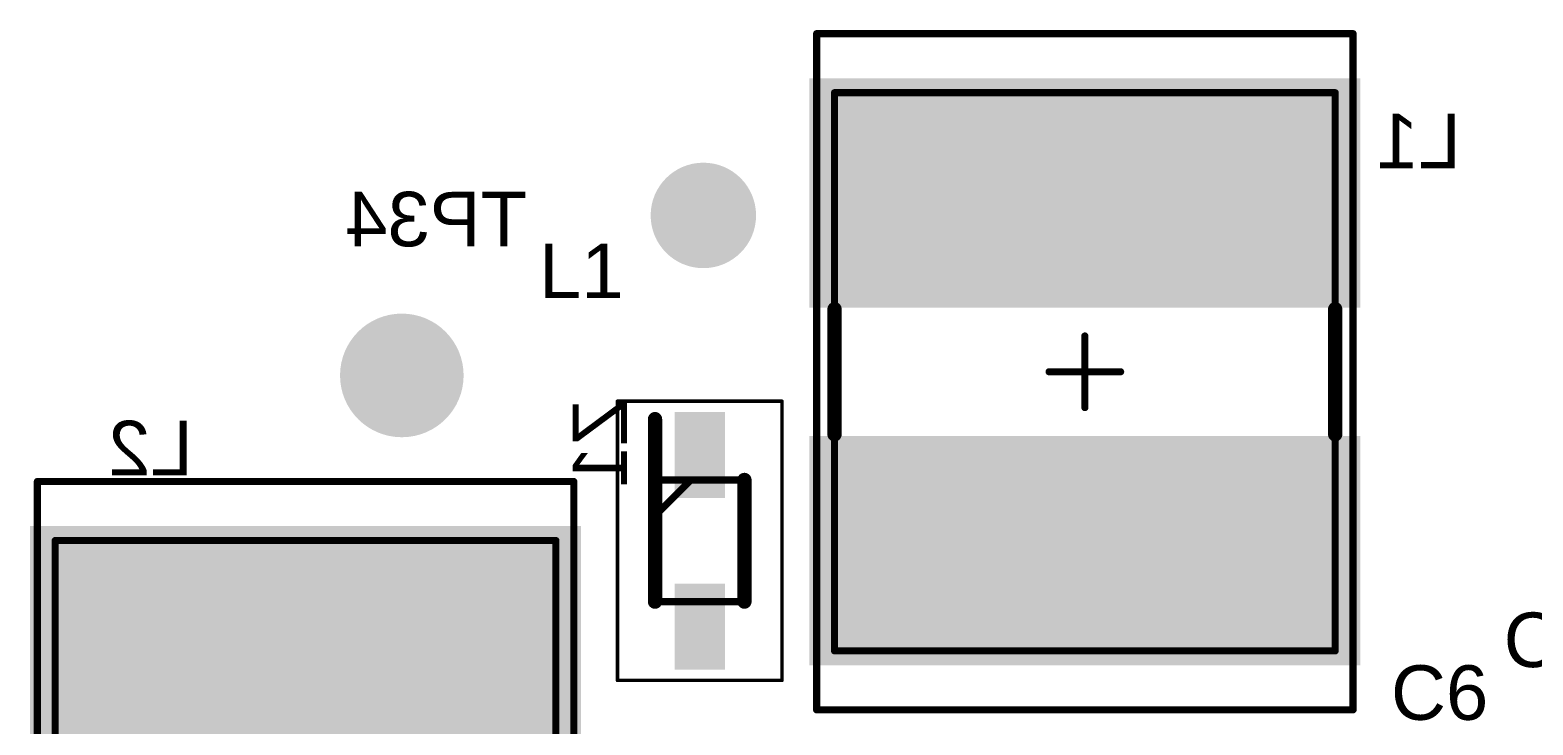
# Model space of a CAD drawing. Header units: millimetres. Extents: x 54 to 247, y 53 to 195.
# Drawn here: x 213.8 to 234.81, y 149.83 to 159.54 of the extents above; entities that cross this region are included whole.
import ezdxf

# ---------------------------------------------------------------- set-up
doc = ezdxf.new("R2010")
doc.units = ezdxf.units.MM
for name, color, linetype in [('BottomOverlay', 54, 'Continuous'), ('BottomPaste', 16, 'Continuous'), ('BottomSolder', 6, 'Continuous'), ('Mechanical13', 56, 'Continuous'), ('Mechanical14', 56, 'Continuous'), ('Mechanical15', 56, 'Continuous'), ('MultiLayer', 9, 'Continuous'), ('PadHoleLayer', 156, 'Continuous'), ('TopSolder', 216, 'Continuous'), ('ViaHoleLayer', 16, 'Continuous')]:
    doc.layers.add(name, color=color, linetype=linetype)
doc.styles.add('Arial', font='arial.ttf', dxfattribs={"height": 0.2})

# ---------------------------------------------------------------- blocks, each defined once
blk = doc.blocks.new('SOD2512X110N_B_8')
at = {"layer": 'BottomPaste'}
for points in [[(-1.7, 0.25), (-0.7, 0.25), (-0.7, -0.25), (-1.7, -0.25)], [(0.7, 0.25), (1.7, 0.25), (1.7, -0.25), (0.7, -0.25)]]:
    blk.add_hatch(color=16, dxfattribs=at).paths.add_polyline_path(points)
at = {"layer": 'BottomSolder'}
for points in [[(-1.802, 0.352), (-0.598, 0.352), (-0.598, -0.352), (-1.802, -0.352)], [(0.598, 0.352), (1.802, 0.352), (1.802, -0.352), (0.598, -0.352)]]:
    blk.add_hatch(color=6, dxfattribs=at).paths.add_polyline_path(points)
at = {"layer": 'BottomOverlay', "const_width": 0.2}
for points in [[(0.85, 0.625), (-0.85, 0.625)], [(0.85, -0.625), (-1.7, -0.625)]]:
    blk.add_lwpolyline(points, dxfattribs=at)
at = {"layer": 'BottomOverlay', "const_width": 0.1}
for points in [[(-0.9, 0.625, 1), (-0.8, 0.625, 1)], [(0.8, 0.625, 1), (0.9, 0.625, 1)], [(-1.75, -0.625, 1), (-1.65, -0.625, 1)], [(0.8, -0.625, 1), (0.9, -0.625, 1)]]:
    blk.add_lwpolyline(points, format="xyb", close=True, dxfattribs=at)
at = {"layer": 'Mechanical13', "const_width": 0.1}
for points in [[(-0.85, -0.625), (-0.85, 0.625)], [(0.85, 0.625), (-0.85, 0.625)], [(0.85, -0.625), (0.85, 0.625)], [(-0.35, -0.625), (-0.85, -0.125)], [(0.85, -0.625), (-0.85, -0.625)]]:
    blk.add_lwpolyline(points, dxfattribs=at)
at = {"layer": 'Mechanical13', "const_width": 0.05}
for points in [[(-0.875, 0.625, 1), (-0.825, 0.625, 1)], [(-0.875, 0.625, 1), (-0.825, 0.625, 1)], [(0.825, 0.625, 1), (0.875, 0.625, 1)], [(0.825, 0.625, 1), (0.875, 0.625, 1)], [(-0.875, -0.125, 1), (-0.825, -0.125, 1)], [(-0.875, -0.625, 1), (-0.825, -0.625, 1)], [(-0.875, -0.625, 1), (-0.825, -0.625, 1)], [(-0.375, -0.625, 1), (-0.325, -0.625, 1)], [(0.825, -0.625, 1), (0.875, -0.625, 1)], [(0.825, -0.625, 1), (0.875, -0.625, 1)]]:
    blk.add_lwpolyline(points, format="xyb", close=True, dxfattribs=at)
at = {"layer": 'Mechanical15', "const_width": 0.05}
for points in [[(-1.95, -1.15), (-1.95, 1.15)], [(1.95, 1.15), (-1.95, 1.15)], [(1.95, -1.15), (1.95, 1.15)], [(1.95, -1.15), (-1.95, -1.15)]]:
    blk.add_lwpolyline(points, dxfattribs=at)
at = {"layer": 'Mechanical15', "const_width": 0.025}
for points in [[(-1.963, 1.15, 1), (-1.938, 1.15, 1)], [(-1.963, 1.15, 1), (-1.938, 1.15, 1)], [(1.938, 1.15, 1), (1.963, 1.15, 1)], [(1.938, 1.15, 1), (1.963, 1.15, 1)], [(-1.963, -1.15, 1), (-1.938, -1.15, 1)], [(-1.963, -1.15, 1), (-1.938, -1.15, 1)], [(1.938, -1.15, 1), (1.963, -1.15, 1)], [(1.938, -1.15, 1), (1.963, -1.15, 1)]]:
    blk.add_lwpolyline(points, format="xyb", close=True, dxfattribs=at)
blk = doc.blocks.new('T____P_____B_45')
at = {"layer": 'BottomSolder'}
h = blk.add_hatch(color=6, dxfattribs=at)
edge = h.paths.add_edge_path()
edge.add_arc((0, 0), 0.864, 0, 360)
h = blk.add_hatch(color=6, dxfattribs=at)
edge = h.paths.add_edge_path()
edge.add_arc((0, 0), 0.864, 0, 360)
at = {"layer": 'MultiLayer'}
h = blk.add_hatch(color=9, dxfattribs=at)
edge = h.paths.add_edge_path()
edge.add_arc((0, 0), 0.762, 0, 360)
at = {"layer": 'PadHoleLayer'}
h = blk.add_hatch(color=156, dxfattribs=at)
edge = h.paths.add_edge_path()
edge.add_arc((0, 0), 0.381, 0, 360)
at = {"layer": 'TopSolder'}
h = blk.add_hatch(color=216, dxfattribs=at)
edge = h.paths.add_edge_path()
edge.add_arc((0, 0), 0.864, 0, 360)
h = blk.add_hatch(color=216, dxfattribs=at)
edge = h.paths.add_edge_path()
edge.add_arc((0, 0), 0.864, 0, 360)
at = {"layer": 'ViaHoleLayer'}
h = blk.add_hatch(color=16, dxfattribs=at)
edge = h.paths.add_edge_path()
edge.add_arc((0, 0), 0.356, 0, 360)
blk = doc.blocks.new('WE_PD2_L_B_228')
at = {"layer": 'BottomPaste'}
for points in [[(-1, 3.75), (-1, -3.75), (-4, -3.75), (-4, 3.75)], [(4, 3.75), (4, -3.75), (1, -3.75), (1, 3.75)]]:
    blk.add_hatch(color=16, dxfattribs=at).paths.add_polyline_path(points)
at = {"layer": 'BottomSolder'}
for points in [[(-0.898, 3.852), (-0.898, -3.852), (-4.102, -3.852), (-4.102, 3.852)], [(4.102, 3.852), (4.102, -3.852), (0.898, -3.852), (0.898, 3.852)]]:
    blk.add_hatch(color=6, dxfattribs=at).paths.add_polyline_path(points)
at = {"layer": 'BottomOverlay', "const_width": 0.2}
for points in [[(-0.875, 3.5), (0.875, 3.5)], [(-0.875, -3.5), (0.875, -3.5)]]:
    blk.add_lwpolyline(points, dxfattribs=at)
at = {"layer": 'BottomOverlay', "const_width": 0.1}
for points in [[(-0.925, 3.5, 1), (-0.825, 3.5, 1)], [(0.825, 3.5, 1), (0.925, 3.5, 1)], [(-0.925, -3.5, 1), (-0.825, -3.5, 1)], [(0.825, -3.5, 1), (0.925, -3.5, 1)]]:
    blk.add_lwpolyline(points, format="xyb", close=True, dxfattribs=at)
at = {"layer": 'Mechanical13', "const_width": 0.1}
for points in [[(-3.9, 3.5), (3.9, 3.5)], [(-3.9, 3.5), (-3.9, -3.5)], [(3.9, 3.5), (3.9, -3.5)], [(-3.9, -3.5), (3.9, -3.5)]]:
    blk.add_lwpolyline(points, dxfattribs=at)
at = {"layer": 'Mechanical13', "const_width": 0.05}
for points in [[(-3.925, 3.5, 1), (-3.875, 3.5, 1)], [(-3.925, 3.5, 1), (-3.875, 3.5, 1)], [(3.875, 3.5, 1), (3.925, 3.5, 1)], [(3.875, 3.5, 1), (3.925, 3.5, 1)], [(-3.925, -3.5, 1), (-3.875, -3.5, 1)], [(-3.925, -3.5, 1), (-3.875, -3.5, 1)], [(3.875, -3.5, 1), (3.925, -3.5, 1)], [(3.875, -3.5, 1), (3.925, -3.5, 1)]]:
    blk.add_lwpolyline(points, format="xyb", close=True, dxfattribs=at)
at = {"layer": 'Mechanical15', "const_width": 0.1}
for points in [[(-4.725, 3.75), (4.725, 3.75)], [(-4.725, 3.75), (-4.725, -3.75)], [(4.725, 3.75), (4.725, -3.75)], [(0, 0.5), (0, -0.5)], [(-0.5, 0), (0.5, 0)], [(-4.725, -3.75), (4.725, -3.75)]]:
    blk.add_lwpolyline(points, dxfattribs=at)
at = {"layer": 'Mechanical15', "const_width": 0.05}
for points in [[(-4.75, 3.75, 1), (-4.7, 3.75, 1)], [(-4.75, 3.75, 1), (-4.7, 3.75, 1)], [(4.7, 3.75, 1), (4.75, 3.75, 1)], [(4.7, 3.75, 1), (4.75, 3.75, 1)], [(-0.025, 0.5, 1), (0.025, 0.5, 1)], [(-0.525, 0, 1), (-0.475, 0, 1)], [(0.475, 0, 1), (0.525, 0, 1)], [(-0.025, -0.5, 1), (0.025, -0.5, 1)], [(-4.75, -3.75, 1), (-4.7, -3.75, 1)], [(-4.75, -3.75, 1), (-4.7, -3.75, 1)], [(4.7, -3.75, 1), (4.75, -3.75, 1)], [(4.7, -3.75, 1), (4.75, -3.75, 1)]]:
    blk.add_lwpolyline(points, format="xyb", close=True, dxfattribs=at)
blk = doc.blocks.new('WE_PD2_L_B_229')
at = {"layer": 'BottomPaste'}
for points in [[(-1, 3.75), (-1, -3.75), (-4, -3.75), (-4, 3.75)], [(4, 3.75), (4, -3.75), (1, -3.75), (1, 3.75)]]:
    blk.add_hatch(color=16, dxfattribs=at).paths.add_polyline_path(points)
at = {"layer": 'BottomSolder'}
for points in [[(-0.898, 3.852), (-0.898, -3.852), (-4.102, -3.852), (-4.102, 3.852)], [(4.102, 3.852), (4.102, -3.852), (0.898, -3.852), (0.898, 3.852)]]:
    blk.add_hatch(color=6, dxfattribs=at).paths.add_polyline_path(points)
at = {"layer": 'BottomOverlay', "const_width": 0.2}
for points in [[(-0.875, 3.5), (0.875, 3.5)], [(-0.875, -3.5), (0.875, -3.5)]]:
    blk.add_lwpolyline(points, dxfattribs=at)
at = {"layer": 'BottomOverlay', "const_width": 0.1}
for points in [[(-0.925, 3.5, 1), (-0.825, 3.5, 1)], [(0.825, 3.5, 1), (0.925, 3.5, 1)], [(-0.925, -3.5, 1), (-0.825, -3.5, 1)], [(0.825, -3.5, 1), (0.925, -3.5, 1)]]:
    blk.add_lwpolyline(points, format="xyb", close=True, dxfattribs=at)
at = {"layer": 'Mechanical13', "const_width": 0.1}
for points in [[(-3.9, 3.5), (3.9, 3.5)], [(-3.9, 3.5), (-3.9, -3.5)], [(3.9, 3.5), (3.9, -3.5)], [(-3.9, -3.5), (3.9, -3.5)]]:
    blk.add_lwpolyline(points, dxfattribs=at)
at = {"layer": 'Mechanical13', "const_width": 0.05}
for points in [[(-3.925, 3.5, 1), (-3.875, 3.5, 1)], [(-3.925, 3.5, 1), (-3.875, 3.5, 1)], [(3.875, 3.5, 1), (3.925, 3.5, 1)], [(3.875, 3.5, 1), (3.925, 3.5, 1)], [(-3.925, -3.5, 1), (-3.875, -3.5, 1)], [(-3.925, -3.5, 1), (-3.875, -3.5, 1)], [(3.875, -3.5, 1), (3.925, -3.5, 1)], [(3.875, -3.5, 1), (3.925, -3.5, 1)]]:
    blk.add_lwpolyline(points, format="xyb", close=True, dxfattribs=at)
at = {"layer": 'Mechanical15', "const_width": 0.1}
for points in [[(-4.725, 3.75), (4.725, 3.75)], [(-4.725, 3.75), (-4.725, -3.75)], [(4.725, 3.75), (4.725, -3.75)], [(0, 0.5), (0, -0.5)], [(-0.5, 0), (0.5, 0)], [(-4.725, -3.75), (4.725, -3.75)]]:
    blk.add_lwpolyline(points, dxfattribs=at)
at = {"layer": 'Mechanical15', "const_width": 0.05}
for points in [[(-4.75, 3.75, 1), (-4.7, 3.75, 1)], [(-4.75, 3.75, 1), (-4.7, 3.75, 1)], [(4.7, 3.75, 1), (4.75, 3.75, 1)], [(4.7, 3.75, 1), (4.75, 3.75, 1)], [(-0.025, 0.5, 1), (0.025, 0.5, 1)], [(-0.525, 0, 1), (-0.475, 0, 1)], [(0.475, 0, 1), (0.525, 0, 1)], [(-0.025, -0.5, 1), (0.025, -0.5, 1)], [(-4.75, -3.75, 1), (-4.7, -3.75, 1)], [(-4.75, -3.75, 1), (-4.7, -3.75, 1)], [(4.7, -3.75, 1), (4.75, -3.75, 1)], [(4.7, -3.75, 1), (4.75, -3.75, 1)]]:
    blk.add_lwpolyline(points, format="xyb", close=True, dxfattribs=at)

msp = doc.modelspace()

# ---------------------------------------------------------------- hatches: boundary and pattern name
at = {"layer": 'BottomSolder'}
h = msp.add_hatch(color=6, dxfattribs=at)
edge = h.paths.add_edge_path()
edge.add_arc((223.215, 156.947), 0.737, 0, 360)
at = {"layer": 'TopSolder'}
h = msp.add_hatch(color=216, dxfattribs=at)
edge = h.paths.add_edge_path()
edge.add_arc((223.215, 156.947), 0.737, 0, 360)
at = {"layer": 'ViaHoleLayer'}
h = msp.add_hatch(color=16, dxfattribs=at)
edge = h.paths.add_edge_path()
edge.add_arc((223.215, 156.947), 0.356, 0, 360)

# ---------------------------------------------------------------- block references
for name, p, rotation in [('WE_PD2_L_B_229', (228.549, 154.762), 90), ('T____P_____B_45', (218.999, 154.711), 90), ('SOD2512X110N_B_8', (223.164, 152.4), 270), ('WE_PD2_L_B_228', (217.653, 148.503), 90)]:
    msp.add_blockref(name, p, dxfattribs=dict(rotation=rotation))

# ---------------------------------------------------------------- texts
at = {"layer": 'BottomOverlay', "style": 'Arial', "text_generation_flag": 2}
for s, p in [('L1', (233.807, 157.607)), ('TP34', (220.751, 156.515)), ('L2', (216.078, 153.315))]:
    msp.add_text(s, height=0.762, dxfattribs=at).set_placement(p)
msp.add_text('Z1', height=0.762, rotation=90, dxfattribs=at).set_placement((222.148, 154.381))
at = {"layer": 'Mechanical14', "style": 'Arial'}
for s, p in [('L1', (220.917, 155.791)), ('C6', (234.404, 150.635)), ('C6', (232.829, 149.898))]:
    msp.add_text(s, height=0.762, dxfattribs=at).set_placement(p)

doc.saveas('drawing.dxf')
